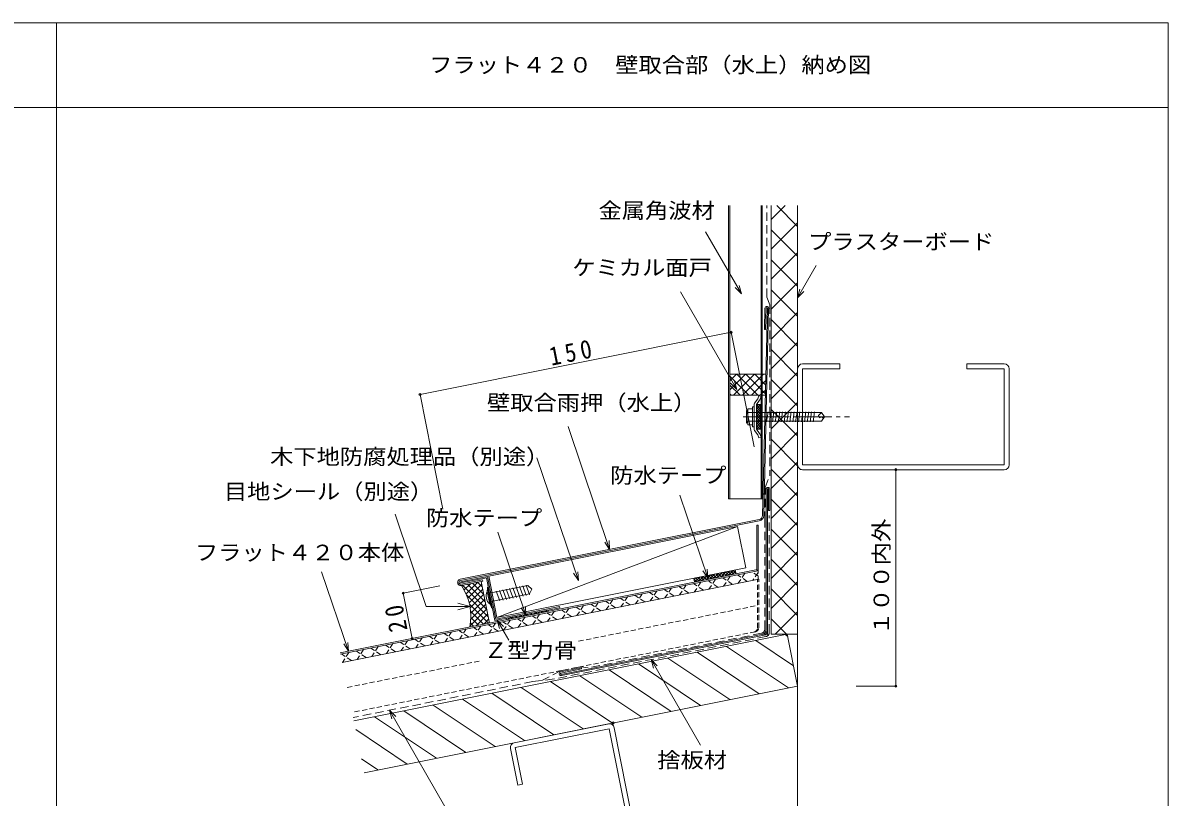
# Model space of a CAD drawing. Units: millimetres, scale not verified. Extents: x -1134 to 2079, y -804 to 1495.
# Drawn here: x -99 to 443, y 1129 to 1495 of the extents above; entities that cross this region are included whole.
import ezdxf
from ezdxf.enums import TextEntityAlignment as Align

# ---------------------------------------------------------------- set-up
doc = ezdxf.new("R2010")
doc.units = ezdxf.units.MM
doc.header["$LTSCALE"] = 2
doc.header["$PDMODE"] = 32
doc.header["$PDSIZE"] = 1
for name, pattern in [('CHAIN2', [12, 9, -1, 1, -1]), ('DASHED1', [1.8, 1.2, -0.6]), ('DASHED2', [3, 2, -1])]:
    doc.linetypes.add(name, pattern=pattern)
doc.layers.add('4-0', color=7, linetype='Continuous', lineweight=18)
doc.styles.add('ＭＳ ゴシック', font='')
doc.styles.get('ＭＳ ゴシック').set_extended_font_data('MS Gothic')

msp = doc.modelspace()

# ---------------------------------------------------------------- linework, layer by layer
at = {"layer": '4-0', "color": 2}
for p in [(-1134.116, 1495.053), (442.773, 375.047)]:
    msp.add_line(p, (442.773, 1495.053), dxfattribs=at)
at = {"layer": '4-0', "color": 3}
for p, q in [((-82.857, 434.306), (-82.857, 1495.053)), ((-1134.116, 1455.053), (442.773, 1455.053)), ((287.607, 1333.866), (269.907, 1333.866)), ((267.607, 1331.566), (267.608, 1286.166)), ((347.607, 1331.567), (365.307, 1331.567)), ((367.607, 1286.167), (367.607, 1331.567)), ((269.908, 1283.866), (365.307, 1283.867)), ((267.607, 1206.119), (267.607, 1068.365)), ((133.593, 1154.825), (178.113, 1163.721)), ((178.564, 1161.465), (134.044, 1152.569)), ((188.5, 1111.736), (178.564, 1161.465)), ((180.819, 1161.916), (190.756, 1112.187)), ((135.257, 1134.762), (131.789, 1152.119))]:
    msp.add_line(p, q, dxfattribs=at)
at = {"layer": '4-0'}
for p, q in [((234.907, 1270.145), (234.907, 1408.785)), ((235.507, 1270.145), (235.507, 1408.785)), ((250.307, 1408.785), (250.307, 1270.145)), ((250.907, 1270.145), (250.907, 1408.785)), ((255.107, 1402.194), (261.699, 1408.785)), ((255.107, 1408.785), (255.107, 1206.119)), ((257.693, 1408.785), (267.607, 1398.87)), ((267.607, 1408.785), (267.607, 1206.119)), ((255.107, 1388.051), (267.607, 1400.551)), ((255.107, 1397.227), (267.607, 1384.727)), ((241.02, 1367.007), (224.074, 1396.355)), ((255.107, 1373.909), (267.607, 1386.409)), ((255.107, 1383.085), (267.607, 1370.585)), ((267.605, 1365.171), (276.391, 1380.39)), ((241.02, 1367.007), (239.948, 1371.007)), ((255.107, 1359.767), (267.607, 1372.266)), ((238.858, 1321.786), (212.206, 1367.946)), ((241.02, 1367.007), (238.092, 1369.935)), ((255.107, 1368.943), (267.607, 1356.443)), ((267.605, 1365.171), (268.677, 1369.171)), ((267.605, 1365.171), (270.533, 1368.099)), ((250.957, 1262.239), (253.308, 1360.159)), ((251.558, 1262.225), (253.907, 1360.145)), ((251.867, 1350.145), (252.108, 1360.188)), ((255.107, 1345.624), (267.607, 1358.124)), ((255.107, 1354.801), (267.607, 1342.301)), ((236.159, 1348.836), (89.066, 1319.444)), ((246.994, 1294.611), (236.159, 1348.836)), ((255.107, 1331.482), (267.607, 1343.982)), ((255.107, 1340.659), (267.607, 1328.159)), ((235.507, 1325.815), (238.743, 1329.051)), ((235.507, 1321.573), (242.986, 1329.051)), ((235.507, 1329.051), (252.561, 1329.051)), ((235.507, 1328.148), (244.604, 1319.051)), ((237.229, 1319.051), (247.229, 1329.051)), ((238.847, 1329.051), (248.847, 1319.051)), ((241.471, 1319.051), (251.472, 1329.051)), ((243.089, 1329.051), (252.339, 1319.801)), ((247.332, 1329.051), (252.438, 1323.945)), ((255.107, 1317.34), (267.607, 1329.84)), ((235.507, 1323.905), (240.361, 1319.051)), ((238.858, 1321.786), (235.93, 1324.714)), ((238.858, 1321.786), (237.786, 1325.786)), ((245.714, 1319.051), (252.483, 1325.82)), ((249.957, 1319.051), (252.379, 1321.474)), ((255.107, 1326.516), (267.607, 1314.017)), ((99.902, 1265.219), (89.066, 1319.444)), ((235.507, 1319.662), (236.119, 1319.051)), ((235.507, 1319.051), (252.321, 1319.051)), ((247.155, 1315.252), (248.733, 1317.32)), ((248.112, 1314.697), (249.643, 1316.704)), ((249.276, 1318.813), (248.733, 1317.32)), ((250.307, 1318.438), (249.276, 1318.813)), ((250.307, 1318.438), (249.742, 1316.886)), ((244.118, 1312.668), (246.355, 1312.668)), ((246.329, 1313.668), (247.015, 1313.668)), ((261.81, 1310.924), (246.329, 1310.924)), ((247.015, 1314.836), (247.015, 1302.896)), ((248.112, 1314.697), (248.112, 1303.035)), ((250.168, 1314.697), (248.112, 1312.642)), ((248.955, 1314.697), (248.112, 1313.854)), ((248.112, 1314.697), (250.307, 1314.697)), ((250.307, 1312.249), (248.112, 1314.445)), ((250.307, 1313.624), (248.112, 1311.429)), ((250.307, 1311.037), (248.112, 1313.232)), ((250.307, 1312.411), (248.112, 1310.216)), ((250.307, 1309.824), (248.112, 1312.019)), ((250.307, 1311.199), (248.112, 1309.004)), ((250.307, 1308.611), (248.112, 1310.807)), ((250.307, 1313.462), (249.072, 1314.697)), ((250.307, 1314.675), (250.285, 1314.697)), ((253.627, 1311.267), (252.941, 1306.465)), ((254.999, 1311.267), (254.313, 1306.465)), ((255.107, 1303.198), (267.607, 1315.698)), ((255.107, 1312.375), (267.607, 1299.874)), ((256.371, 1311.267), (255.685, 1306.465)), ((257.743, 1311.267), (257.057, 1306.465)), ((259.115, 1311.267), (258.429, 1306.465)), ((260.487, 1311.267), (259.801, 1306.465)), ((261.859, 1311.267), (261.173, 1306.465)), ((263.231, 1311.267), (262.545, 1306.465)), ((264.603, 1311.267), (263.917, 1306.465)), ((265.975, 1311.267), (265.289, 1306.465)), ((267.347, 1311.267), (266.661, 1306.465)), ((268.719, 1311.267), (268.033, 1306.465)), ((270.091, 1311.267), (269.405, 1306.465)), ((271.463, 1311.267), (270.777, 1306.465)), ((272.835, 1311.267), (272.149, 1306.465)), ((274.207, 1311.267), (273.521, 1306.465)), ((275.579, 1311.267), (274.893, 1306.465)), ((246.329, 1306.808), (261.963, 1306.808)), ((250.307, 1309.986), (248.112, 1307.791)), ((250.307, 1307.399), (248.112, 1309.594)), ((250.307, 1308.773), (248.112, 1306.578)), ((250.307, 1306.186), (248.112, 1308.381)), ((250.307, 1307.561), (248.112, 1305.366)), ((250.307, 1304.973), (248.112, 1307.169)), ((250.307, 1306.348), (248.112, 1304.153)), ((250.307, 1303.761), (248.112, 1305.956)), ((250.307, 1305.135), (248.207, 1303.035)), ((178.713, 1246.211), (159.063, 1304.292)), ((247.155, 1302.48), (248.733, 1300.412)), ((249.82, 1303.035), (248.112, 1304.743)), ((248.608, 1303.035), (248.112, 1303.53)), ((248.112, 1303.035), (250.307, 1303.035)), ((248.112, 1303.035), (249.643, 1301.028)), ((250.307, 1303.923), (249.42, 1303.035)), ((250.307, 1299.295), (249.743, 1300.847)), ((255.107, 1289.056), (267.607, 1301.556)), ((255.107, 1298.232), (267.607, 1285.732)), ((163.93, 1231.463), (144.279, 1289.544)), ((255.107, 1274.914), (267.607, 1287.414)), ((255.107, 1284.09), (267.607, 1271.59)), ((252.707, 1208.143), (252.707, 1274.63)), ((253.307, 1274.63), (253.307, 1206.012)), ((253.907, 1274.63), (253.907, 1264.63)), ((254.507, 1274.63), (254.507, 1264.63)), ((255.107, 1260.771), (267.607, 1273.272)), ((225.124, 1232.689), (211.853, 1271.913)), ((234.907, 1270.145), (250.907, 1270.145)), ((255.107, 1269.948), (267.607, 1257.448)), ((91.996, 1219.254), (77.234, 1262.884)), ((253.907, 1264.63), (254.507, 1264.63)), ((249.35, 1260.326), (108.051, 1232.091)), ((249.467, 1259.737), (108.169, 1231.503)), ((239.198, 1257.074), (121.525, 1233.56)), ((239.198, 1257.074), (125.444, 1213.948)), ((243.117, 1237.461), (239.198, 1257.074)), ((248.289, 1237.151), (248.289, 1257.602)), ((248.889, 1257.602), (248.289, 1257.602)), ((248.889, 1237.151), (248.889, 1257.602)), ((255.107, 1246.629), (267.607, 1259.129)), ((139.137, 1215.083), (125.866, 1254.308)), ((255.107, 1255.806), (267.607, 1243.306)), ((178.713, 1246.211), (176.416, 1249.656)), ((178.713, 1246.211), (178.446, 1250.343)), ((255.107, 1232.487), (267.607, 1244.987)), ((255.107, 1241.664), (267.607, 1229.164)), ((55.264, 1198.089), (42.546, 1235.68)), ((247.806, 1236.562), (51.374, 1197.311)), ((247.924, 1235.974), (51.491, 1196.723)), ((243.117, 1237.461), (125.444, 1213.948)), ((163.93, 1231.463), (161.633, 1234.909)), ((163.93, 1231.463), (163.663, 1235.596)), ((225.124, 1232.689), (222.827, 1236.135)), ((225.124, 1232.689), (224.857, 1236.822)), ((230.129, 1234.866), (227.835, 1232.572)), ((230.388, 1233.082), (228.858, 1234.612)), ((231.896, 1235.219), (229.603, 1232.925)), ((231.566, 1233.318), (230.037, 1234.847)), ((232.745, 1233.553), (231.215, 1235.083)), ((233.664, 1235.572), (231.37, 1233.278)), ((233.924, 1233.789), (232.394, 1235.319)), ((235.431, 1235.925), (233.137, 1233.631)), ((235.103, 1234.024), (233.573, 1235.554)), ((236.281, 1234.26), (234.752, 1235.79)), ((237.198, 1236.278), (234.905, 1233.985)), ((237.46, 1234.495), (235.93, 1236.025)), ((238.241, 1235.907), (236.672, 1234.338)), ((238.436, 1234.934), (237.109, 1236.26)), ((238.482, 1234.699), (238.13, 1236.465)), ((238.477, 1234.728), (238.439, 1234.691)), ((249.189, 1232.148), (52.275, 1192.8)), ((120.936, 1233.442), (108.286, 1230.915)), ((108.286, 1230.915), (108.404, 1230.326)), ((120.465, 1232.736), (108.404, 1230.326)), ((118.622, 1231.756), (108.521, 1229.738)), ((118.739, 1231.168), (108.639, 1229.149)), ((117.915, 1231.003), (121.834, 1211.391)), ((118.739, 1231.168), (118.622, 1231.756)), ((124.502, 1212.536), (120.465, 1232.736)), ((124.973, 1213.241), (120.936, 1233.442)), ((125.444, 1213.948), (121.525, 1233.56)), ((140.891, 1224.785), (139.166, 1229.335)), ((218.87, 1230.781), (218.518, 1232.546)), ((219.78, 1230.962), (218.598, 1232.144)), ((219.525, 1232.747), (218.652, 1231.874)), ((221.292, 1233.1), (218.998, 1230.806)), ((220.958, 1231.198), (219.428, 1232.728)), ((222.137, 1231.433), (220.607, 1232.963)), ((223.06, 1233.453), (220.765, 1231.159)), ((223.316, 1231.669), (221.786, 1233.199)), ((224.827, 1233.806), (222.533, 1231.512)), ((224.494, 1231.904), (222.965, 1233.434)), ((225.673, 1232.14), (224.143, 1233.67)), ((226.594, 1234.159), (224.3, 1231.866)), ((226.852, 1232.375), (225.322, 1233.905)), ((228.362, 1234.513), (226.068, 1232.219)), ((228.03, 1232.611), (226.5, 1234.141)), ((229.209, 1232.846), (227.679, 1234.376)), ((255.107, 1218.345), (267.607, 1230.845)), ((98.427, 1228.944), (81.088, 1225.48)), ((81.088, 1225.48), (85.359, 1204.102)), ((120.837, 1226.284), (121.033, 1227.853)), ((120.837, 1226.284), (122.013, 1220.401)), ((120.935, 1228.343), (122.895, 1218.537)), ((139.959, 1229.085), (121.915, 1225.48)), ((140.743, 1225.163), (122.699, 1221.557)), ((126.77, 1221.963), (125.045, 1226.514)), ((128.339, 1222.277), (126.614, 1226.827)), ((129.908, 1222.59), (128.182, 1227.141)), ((131.477, 1222.904), (129.752, 1227.454)), ((133.047, 1223.217), (131.322, 1227.768)), ((134.615, 1223.531), (132.89, 1228.081)), ((136.185, 1223.844), (134.459, 1228.395)), ((137.753, 1224.158), (136.028, 1228.709)), ((139.323, 1224.471), (137.597, 1229.022)), ((141.92, 1227.438), (139.959, 1229.085)), ((140.743, 1225.163), (141.92, 1227.438)), ((255.107, 1227.521), (267.607, 1215.022)), ((91.996, 1219.254), (112.694, 1219.254)), ((112.694, 1219.254), (106.898, 1220.807)), ((112.694, 1219.254), (106.898, 1217.701)), ((122.013, 1220.401), (122.797, 1219.027)), ((122.895, 1218.537), (123.287, 1218.616)), ((155.097, 1218.649), (124.502, 1212.536)), ((139.137, 1215.083), (136.84, 1218.528)), ((139.137, 1215.083), (138.87, 1219.216)), ((129.993, 1213.633), (130.111, 1213.045)), ((130.2, 1213.062), (130.084, 1213.177)), ((131.394, 1213.913), (130.63, 1213.148)), ((131.378, 1213.298), (130.868, 1213.808)), ((132.557, 1213.533), (132.047, 1214.043)), ((133.162, 1214.266), (132.397, 1213.501)), ((133.735, 1213.769), (133.226, 1214.279)), ((134.929, 1214.619), (134.164, 1213.855)), ((134.914, 1214.004), (134.404, 1214.514)), ((136.093, 1214.24), (135.583, 1214.75)), ((136.696, 1214.972), (135.932, 1214.208)), ((137.272, 1214.475), (136.761, 1214.985)), ((138.464, 1215.326), (137.699, 1214.561)), ((138.45, 1214.711), (137.94, 1215.221)), ((139.629, 1214.946), (139.119, 1215.456)), ((140.231, 1215.679), (139.466, 1214.914)), ((140.808, 1215.182), (140.298, 1215.692)), ((141.998, 1216.032), (141.234, 1215.267)), ((141.986, 1215.417), (141.476, 1215.927)), ((143.165, 1215.653), (142.655, 1216.163)), ((143.766, 1216.385), (143.001, 1215.62)), ((144.344, 1215.888), (143.833, 1216.398)), ((145.533, 1216.738), (144.769, 1215.974)), ((145.522, 1216.124), (145.013, 1216.634)), ((146.701, 1216.359), (146.191, 1216.869)), ((147.301, 1217.091), (146.536, 1216.327)), ((147.88, 1216.595), (147.37, 1217.105)), ((149.068, 1217.444), (148.303, 1216.68)), ((149.058, 1216.831), (148.548, 1217.34)), ((149.606, 1217.552), (149.723, 1216.964)), ((255.107, 1213.38), (262.368, 1206.119)), ((257.023, 1206.119), (267.607, 1216.703)), ((125.566, 1212.748), (126.638, 1208.748)), ((125.566, 1212.748), (128.494, 1209.82)), ((125.566, 1212.748), (131.035, 1203.277)), ((55.264, 1198.089), (54.998, 1202.221)), ((262.709, 1206.119), (57.795, 1165.173)), ((251.099, 1206.182), (155.786, 1187.137)), ((253.307, 1206.012), (155.904, 1186.549)), ((267.607, 1206.119), (255.107, 1206.119)), ((262.709, 1206.119), (267.607, 1181.603)), ((55.264, 1198.089), (52.967, 1201.534)), ((198.324, 1194.089), (199.396, 1190.089)), ((198.324, 1194.089), (201.252, 1191.161)), ((198.324, 1194.089), (221.665, 1153.664)), ((165.357, 1190.273), (155.551, 1188.314)), ((165.475, 1189.685), (155.669, 1187.725)), ((165.357, 1190.273), (165.475, 1189.685)), ((267.607, 1181.603), (62.694, 1140.658)), ((74.63, 1170.157), (75.702, 1166.157)), ((74.63, 1170.157), (77.558, 1167.228)), ((74.63, 1170.157), (106.855, 1114.346))]:
    msp.add_line(p, q, dxfattribs=at)
at = {"layer": '4-0', "linetype": 'DASHED2'}
for p, q in [((253.007, 1365.467), (253.007, 1408.785)), ((252.291, 1275.426), (254.507, 1281.358)), ((252.107, 1260.144), (252.291, 1275.426)), ((254.207, 1206.945), (254.207, 1262.254)), ((252.107, 1208.533), (252.107, 1260.144)), ((252.599, 1204.984), (151.565, 1184.796)), ((250.499, 1206.572), (168.564, 1190.2)), ((155.454, 1188.804), (146.584, 1184.205)), ((165.259, 1190.763), (155.454, 1188.804)), ((165.259, 1190.763), (168.565, 1190.2)), ((142.381, 1183.707), (57.482, 1166.742)), ((142.382, 1183.707), (151.566, 1184.796))]:
    msp.add_line(p, q, dxfattribs=at)
at = {"layer": '4-0', "linetype": 'CHAIN2'}
msp.add_line((241.777, 1308.865), (292.117, 1308.867), dxfattribs=at)
at = {"layer": '4-0', "color": 4, "linetype": 'DASHED1', "lineweight": 9}
for p, q in [((242.687, 1234.928), (239.548, 1230.221)), ((248.889, 1233.703), (246.045, 1235.599)), ((248.889, 1235.215), (246.483, 1231.607)), ((214.951, 1229.386), (211.813, 1224.679)), ((223.016, 1226.918), (218.309, 1230.057)), ((221.885, 1230.771), (218.746, 1226.065)), ((229.95, 1228.304), (225.243, 1231.442)), ((228.819, 1232.157), (225.681, 1227.45)), ((236.884, 1229.689), (232.177, 1232.828)), ((235.753, 1233.542), (232.615, 1228.836)), ((243.818, 1231.075), (239.112, 1234.213)), ((187.215, 1223.844), (184.077, 1219.137)), ((195.28, 1221.376), (190.574, 1224.514)), ((194.149, 1225.229), (191.01, 1220.523)), ((202.214, 1222.761), (197.508, 1225.9)), ((201.083, 1226.614), (197.944, 1221.908)), ((209.148, 1224.147), (204.442, 1227.285)), ((208.017, 1228), (204.879, 1223.294)), ((216.082, 1225.532), (211.375, 1228.671)), ((167.544, 1215.834), (162.838, 1218.972)), ((166.413, 1219.687), (163.274, 1214.98)), ((174.478, 1217.219), (169.772, 1220.358)), ((173.347, 1221.072), (170.208, 1216.366)), ((181.412, 1218.605), (176.706, 1221.743)), ((180.281, 1222.458), (177.142, 1217.751)), ((188.346, 1219.99), (183.64, 1223.129)), ((139.808, 1210.291), (135.102, 1213.43)), ((138.677, 1214.144), (135.538, 1209.438)), ((146.742, 1211.677), (142.036, 1214.816)), ((145.611, 1215.53), (142.472, 1210.824)), ((153.676, 1213.062), (148.97, 1216.201)), ((152.545, 1216.915), (149.406, 1212.209)), ((160.61, 1214.448), (155.904, 1217.587)), ((159.479, 1218.301), (156.34, 1213.595)), ((112.072, 1204.749), (107.366, 1207.888)), ((110.941, 1208.602), (107.802, 1203.896)), ((119.006, 1206.135), (114.3, 1209.273)), ((117.875, 1209.988), (114.736, 1205.281)), ((125.94, 1207.52), (121.234, 1210.659)), ((124.809, 1211.373), (121.67, 1206.667)), ((132.874, 1208.906), (128.168, 1212.044)), ((131.743, 1212.759), (128.604, 1208.053)), ((84.336, 1199.207), (79.63, 1202.345)), ((83.205, 1203.06), (80.066, 1198.354)), ((91.27, 1200.592), (86.564, 1203.731)), ((90.139, 1204.445), (87, 1199.739)), ((98.204, 1201.978), (93.498, 1205.117)), ((97.073, 1205.831), (93.934, 1201.125)), ((105.138, 1203.364), (100.432, 1206.502)), ((104.007, 1207.216), (100.868, 1202.51)), ((56.6, 1193.664), (51.894, 1196.803)), ((55.469, 1197.518), (52.33, 1192.811)), ((63.534, 1195.05), (58.828, 1198.189)), ((62.403, 1198.903), (59.264, 1194.197)), ((70.468, 1196.436), (65.762, 1199.574)), ((69.337, 1200.289), (66.198, 1195.583)), ((77.402, 1197.821), (72.696, 1200.96)), ((76.271, 1201.674), (73.132, 1196.968))]:
    msp.add_line(p, q, dxfattribs=at)
at = {"layer": '4-0', "linetype": 'DASHED1'}
for p, q in [((248.889, 1237.151), (248.889, 1232.088)), ((248.589, 1209.092), (248.589, 1232.028)), ((249.189, 1209.212), (249.189, 1232.148)), ((164.033, 1202.808), (248.589, 1219.689)), ((247.581, 1207.251), (56.99, 1169.202)), ((54.639, 1180.969), (118.104, 1193.639))]:
    msp.add_line(p, q, dxfattribs=at)
at = {"layer": '4-0', "color": 4, "lineweight": 9}
for p, q in [((108.854, 1228.827), (109.311, 1229.284)), ((109.206, 1229.263), (120.525, 1217.944)), ((109.913, 1227.058), (112.846, 1229.99)), ((110.848, 1225.164), (116.38, 1230.696)), ((111.564, 1229.734), (119.819, 1221.479)), ((111.649, 1223.136), (118.182, 1229.669)), ((113.921, 1230.205), (119.112, 1225.014)), ((116.278, 1230.676), (118.406, 1228.548)), ((111.127, 1224.514), (121.231, 1214.409)), ((112.298, 1220.957), (118.653, 1227.312)), ((112.773, 1218.604), (119.124, 1224.955)), ((112.437, 1220.376), (121.49, 1211.322)), ((113.032, 1213.205), (120.066, 1220.24)), ((113.037, 1216.039), (119.595, 1222.597)), ((112.646, 1209.991), (120.537, 1217.883)), ((112.967, 1217.017), (119.133, 1210.851)), ((113.067, 1214.088), (116.775, 1210.38)), ((115.635, 1210.152), (121.008, 1215.525)), ((119.17, 1210.858), (121.479, 1213.168)), ((112.872, 1211.455), (114.418, 1209.909)), ((265.691, 1191.195), (247.785, 1203.137)), ((262.92, 1205.063), (261.653, 1205.908)), ((249.463, 1177.978), (220.049, 1197.594)), ((263.331, 1180.749), (233.917, 1200.366)), ((221.727, 1172.436), (192.313, 1192.052)), ((235.595, 1175.207), (206.181, 1194.823)), ((193.991, 1166.894), (164.577, 1186.51)), ((207.859, 1169.665), (178.445, 1189.281)), ((166.255, 1161.351), (136.841, 1180.968)), ((180.123, 1164.122), (150.709, 1183.739)), ((138.519, 1155.809), (109.105, 1175.426)), ((152.387, 1158.58), (122.973, 1178.197)), ((110.783, 1150.267), (81.369, 1169.884)), ((124.651, 1153.038), (95.237, 1172.655)), ((96.915, 1147.496), (67.501, 1167.113)), ((83.047, 1144.725), (58.627, 1161.011)), ((69.179, 1141.954), (61.398, 1147.143))]:
    msp.add_line(p, q, dxfattribs=at)
at = {"layer": '4-0', "linetype": 'DASHED2'}
msp.add_lwpolyline([(253.007, 1365.467), (254.507, 1361.592), (254.507, 1281.358)], dxfattribs=at)
at = {"layer": '4-0'}
for points in [[(251.867, 1350.145), (252.467, 1350.145), (252.708, 1360.174)], [(246.329, 1312.668), (246.329, 1305.064), (244.118, 1305.064), (244.118, 1306.808), (244.118, 1310.924), (244.118, 1312.668)], [(247.015, 1313.668), (247.015, 1304.064), (246.329, 1304.064), (246.329, 1313.668)], [(261.786, 1310.924), (278.936, 1310.924), (280.307, 1308.866), (278.936, 1306.808), (261.786, 1306.808)], [(279.621, 1308.18), (278.936, 1308.866), (277.998, 1308.404), (277.402, 1309.45), (278.936, 1310.924)], [(250.307, 1299.295), (249.276, 1298.919), (248.733, 1300.412)], [(295.242, 1181.603), (314.046, 1181.603), (314.046, 1283.866)], [(155.097, 1218.649), (154.979, 1219.238), (124.973, 1213.241)]]:
    msp.add_lwpolyline(points, dxfattribs=at)
at = {"layer": '4-0', "color": 3}
for points in [[(365.307, 1331.567), (365.307, 1286.167), (269.908, 1286.166), (269.907, 1331.566), (287.607, 1331.566), (287.607, 1333.866)], [(365.307, 1333.866), (347.607, 1333.866), (347.607, 1331.567)], [(134.044, 1152.569), (137.512, 1135.213), (135.257, 1134.762)]]:
    msp.add_lwpolyline(points, dxfattribs=at)
at = {"layer": '4-0'}
msp.add_lwpolyline([(243.447, 1305.936), (243.447, 1311.796), (244.118, 1310.924), (246.329, 1310.924), (246.329, 1306.808), (244.118, 1306.808)], close=True, dxfattribs=at)
for centre, radius, start, end in [((253.008, 1360.166), 0.9, 358.62773, 178.62773), ((253.008, 1360.166), 0.3, 358.62773, 178.62773), ((249.098, 1317.12), 0.686, 323.27443, 340.61147), ((247.701, 1314.836), 0.686, 143.27443, 180.61147), ((247.701, 1302.896), 0.686, 180.61147, 217.94852), ((249.098, 1300.612), 0.686, 20.61147, 37.94852), ((253.607, 1274.63), 0.9, 0, 180), ((253.607, 1274.63), 0.3, 0, 180), ((248.958, 1262.287), 2, 281.30046, 358.62303), ((248.958, 1262.287), 2.6, 281.30046, 358.62303), ((247.689, 1237.151), 0.6, 281.29834, 0), ((247.689, 1237.151), 1.2, 281.29834, 0), ((108.345, 1230.62), 1.5, 101.30066, 281.30066), ((108.345, 1230.62), 0.9, 101.30066, 281.30066), ((87.228, 1214.673), 25.846, 348.53758, 34.06264), ((125.266, 1224.11), 4.934, 153.85426, 228.74641), ((250.707, 1208.143), 2, 281.30046, 0), ((250.707, 1208.143), 2.6, 281.30046, 0), ((155.727, 1187.431), 0.9, 101.30028, 281.30028), ((155.727, 1187.431), 0.3, 101.30028, 281.30028)]:
    msp.add_arc(centre, radius, start, end, dxfattribs=at)
at = {"layer": '4-0', "color": 3}
for centre, start, end in [((269.907, 1331.566), 90.00011, 180.00011), ((365.307, 1331.567), 0.00011, 90.00011), ((269.908, 1286.166), 180.00011, 270.00011), ((365.307, 1286.167), 270.00011, 0.00011), ((178.564, 1161.465), 11.29941, 101.29941), ((134.044, 1152.569), 101.29941, 191.29941)]:
    msp.add_arc(centre, 2.3, start, end, dxfattribs=at)
at = {"layer": '4-0', "linetype": 'DASHED1'}
for centre in [(246.589, 1209.092), (247.189, 1209.212)]:
    msp.add_arc(centre, 2, 281.29045, 0, dxfattribs=at)
at = {"layer": '4-0', "linetype": 'DASHED2'}
for centre in [(250.107, 1208.533), (252.207, 1206.945)]:
    msp.add_arc(centre, 2, 281.30046, 0, dxfattribs=at)
at = {"layer": '4-0', "color": 3}
for p in [(236.159, 1348.836), (89.066, 1319.444), (314.046, 1283.866), (81.088, 1225.48), (85.359, 1204.102), (314.046, 1181.603), (180.369, 1164.172)]:
    msp.add_point(p, dxfattribs=at)

# ---------------------------------------------------------------- texts
at = {"layer": '4-0', "color": 2, "style": 'ＭＳ ゴシック', "width": 1.1}
for s, p in [('フラット４２０\u3000壁取合部（水上）納め図', (93.382, 1469.369)), ('金属角波材', (173.446, 1400.526)), ('ケミカル面戸', (161.05, 1373.564)), ('壁取合雨押（水上）', (120.719, 1309.719)), ('木下地防腐処理品（別途）', (18.178, 1284.163)), ('防水テープ', (178.962, 1275.362)), ('目地シール（別途）', (-3.698, 1267.693)), ('防水テープ', (91.861, 1255.217)), ('フラット４２０本体', (-17.383, 1238.898)), ('Ｚ型力骨', (119.307, 1192.661)), ('捨板材', (201.232, 1140.803))]:
    msp.add_text(s, height=7.331, dxfattribs=at).set_placement(p, align=Align.BOTTOM_LEFT)
for s, rotation, p in [('プラスターボード', 0.003, (272.561, 1385.8)), ('１００内外', 90, (313.046, 1205.735))]:
    msp.add_text(s, height=7.331, rotation=rotation, dxfattribs=at).set_placement(p, align=Align.BOTTOM_LEFT)
at = {"layer": '4-0', "color": 2, "char_height": 8.798, "attachment_point": 7, "style": 'ＭＳ ゴシック'}
for s, insert, rotation in [('\\T1.38;\\W0.9;150', (151.14, 1332.868), 11.3), ('\\T1.36;\\W0.9;20', (83.329, 1208.177), 101.3)]:
    msp.add_mtext(s, dxfattribs=dict(at, insert=insert, rotation=rotation))

doc.saveas('drawing.dxf')
